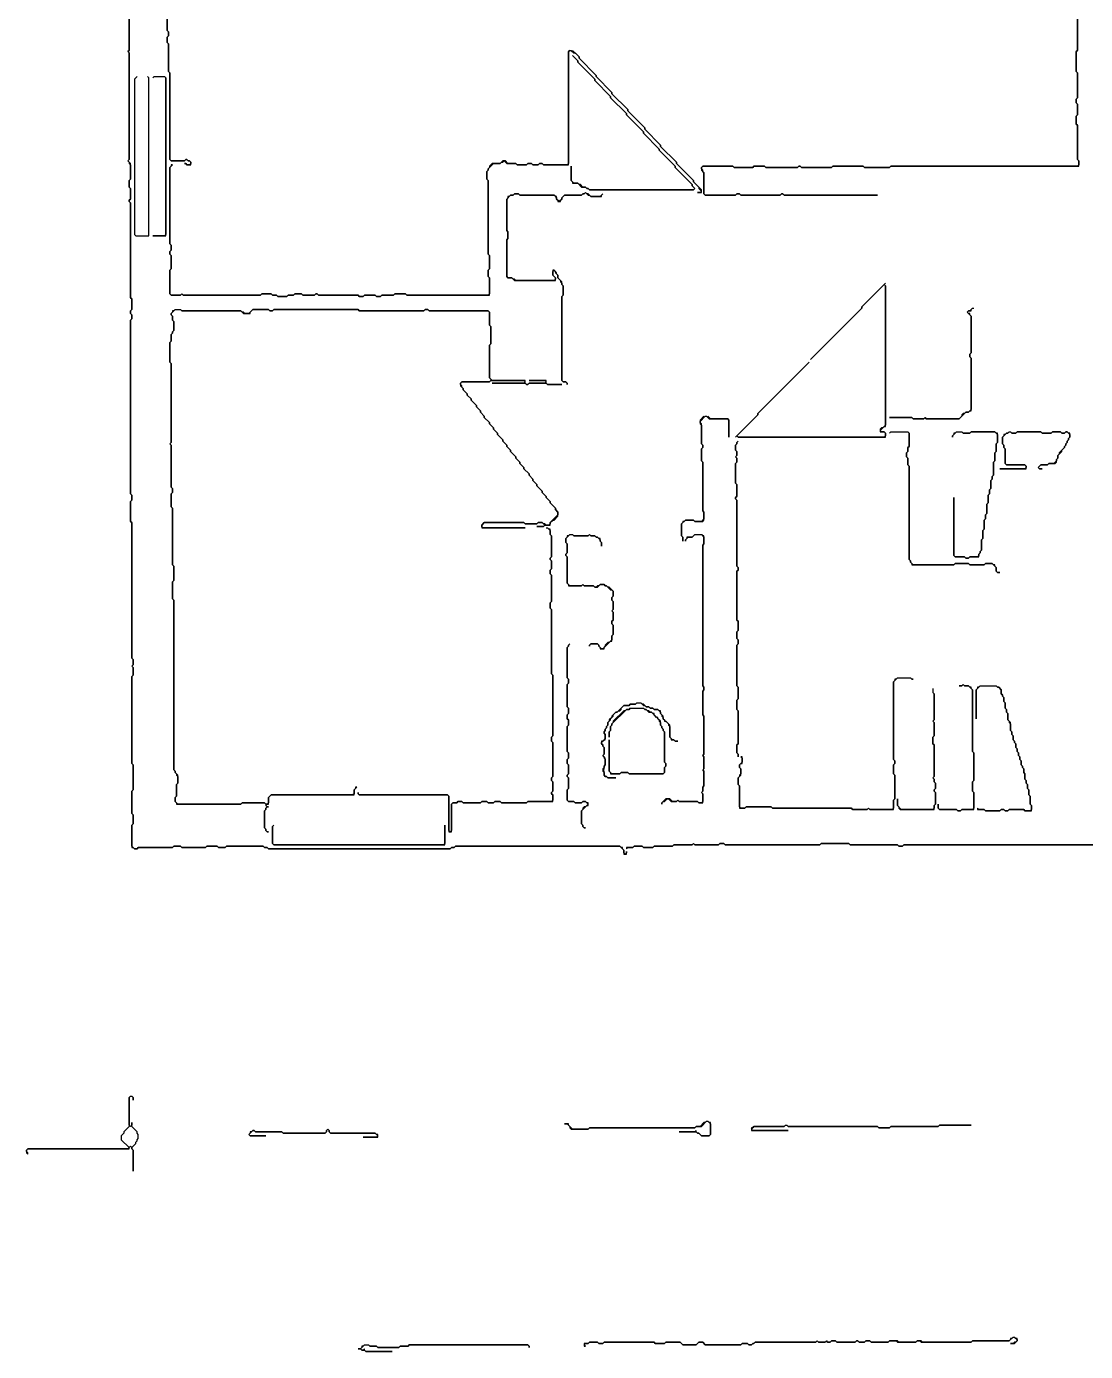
# Model space of a CAD drawing. Header units: metres. Extents: x 293 to 1984, y 1 to 1713.
# Drawn here: x 293 to 1098, y 70 to 1077 of the extents above; entities that cross this region are included whole.
import ezdxf

# ---------------------------------------------------------------- set-up
doc = ezdxf.new("R2010")
doc.units = ezdxf.units.M

msp = doc.modelspace()

# ---------------------------------------------------------------- linework, layer by layer
for points in [[(400, 1109), (400, 1074), (401, 1073), (401, 1070), (400, 1069), (400, 1065), (401, 1064), (401, 1043), (402, 1042), (402, 976), (403, 975), (413, 975), (414, 976), (415, 976), (416, 975), (417, 975), (418, 974), (418, 973), (417, 972), (415, 972), (414, 973), (413, 973), (414, 973), (415, 972), (418, 972), (418, 974), (417, 975), (416, 975), (415, 976), (414, 976), (413, 975), (403, 975), (402, 976), (402, 1042), (401, 1043), (401, 1064), (400, 1065), (400, 1069), (401, 1070), (401, 1073), (400, 1074), (400, 1109)], [(1092, 1105), (1092, 1059), (1091, 1058), (1091, 1043), (1092, 1042), (1092, 1023), (1091, 1022), (1091, 1019), (1092, 1018), (1092, 1010), (1091, 1009), (1091, 1003), (1092, 1002), (1092, 976), (1093, 975), (1093, 972), (1092, 971), (950, 971), (949, 970), (930, 970), (929, 971), (906, 971), (905, 970), (882, 970), (881, 971), (880, 971), (879, 970), (855, 970), (854, 971), (846, 971), (845, 970), (831, 970), (830, 971), (807, 971), (806, 970), (806, 968), (808, 966), (808, 950), (809, 949), (832, 949), (833, 950), (835, 950), (836, 949), (866, 949), (867, 950), (868, 950), (869, 949), (940, 949), (869, 949), (868, 950), (867, 950), (866, 949), (836, 949), (835, 950), (833, 950), (832, 949), (809, 949), (808, 950), (808, 966), (807, 967), (807, 968), (806, 969), (806, 970), (807, 971), (830, 971), (831, 970), (845, 970), (846, 971), (854, 971), (855, 970), (879, 970), (880, 971), (881, 971), (882, 970), (905, 970), (906, 971), (929, 971), (930, 970), (949, 970), (950, 971), (1093, 971), (1093, 975), (1092, 976), (1092, 1002), (1091, 1003), (1091, 1009), (1092, 1010), (1092, 1018), (1091, 1019), (1091, 1022), (1092, 1023), (1092, 1042), (1091, 1043), (1091, 1058), (1092, 1059), (1092, 1105)], [(371, 1083), (371, 1059), (370, 1058), (371, 1057), (371, 976), (370, 975), (371, 974), (371, 973), (372, 972), (372, 961), (371, 960), (371, 955), (372, 954), (372, 946), (371, 945), (371, 944), (372, 943), (372, 871), (373, 870), (373, 862), (372, 861), (372, 859), (373, 858), (373, 855), (372, 854), (372, 722), (373, 721), (373, 717), (372, 716), (372, 701), (373, 700), (373, 597), (374, 596), (374, 592), (373, 591), (374, 590), (374, 584), (373, 583), (373, 517), (374, 516), (374, 497), (373, 496), (373, 479), (374, 478), (374, 471), (373, 470), (373, 453), (374, 453), (375, 452), (377, 452), (378, 453), (404, 453), (405, 454), (410, 454), (411, 453), (429, 453), (430, 454), (438, 454), (439, 453), (444, 453), (445, 454), (473, 454), (474, 453), (476, 453), (477, 452), (615, 452), (616, 453), (618, 453), (619, 454), (744, 454), (747, 451), (747, 448), (749, 448), (749, 450), (749, 449), (748, 448), (747, 449), (747, 451), (746, 452), (746, 453), (745, 453), (744, 454), (619, 454), (618, 453), (616, 453), (615, 452), (477, 452), (476, 453), (474, 453), (473, 454), (445, 454), (444, 453), (439, 453), (438, 454), (430, 454), (429, 453), (411, 453), (410, 454), (405, 454), (404, 453), (378, 453), (377, 452), (375, 452), (373, 454), (373, 470), (374, 471), (374, 478), (373, 479), (373, 496), (374, 497), (374, 516), (373, 517), (373, 583), (374, 584), (374, 590), (373, 591), (374, 592), (374, 596), (373, 597), (373, 700), (372, 701), (372, 716), (373, 717), (373, 721), (372, 722), (372, 854), (373, 855), (373, 858), (372, 859), (372, 861), (373, 862), (373, 870), (372, 871), (372, 943), (371, 944), (371, 945), (372, 946), (372, 954), (371, 955), (371, 960), (372, 961), (372, 973), (370, 975), (371, 976), (371, 1057), (370, 1058), (371, 1059), (371, 1083)], [(706, 1059), (705, 1058), (705, 973), (704, 972), (686, 972), (685, 973), (683, 973), (682, 972), (678, 972), (677, 973), (674, 973), (673, 972), (666, 972), (665, 973), (659, 973), (657, 975), (655, 975), (653, 973), (647, 973), (645, 971), (645, 970), (644, 969), (644, 968), (643, 967), (643, 961), (644, 960), (644, 904), (645, 903), (645, 893), (644, 892), (644, 887), (645, 886), (645, 874), (644, 873), (582, 873), (581, 874), (573, 874), (572, 873), (563, 873), (562, 872), (559, 872), (558, 873), (550, 873), (549, 872), (546, 872), (545, 873), (515, 873), (514, 874), (513, 874), (512, 873), (503, 873), (502, 874), (497, 874), (496, 873), (492, 873), (491, 872), (484, 872), (483, 873), (480, 873), (479, 874), (472, 874), (471, 873), (412, 873), (411, 874), (410, 873), (403, 873), (402, 874), (402, 892), (403, 893), (403, 903), (402, 904), (402, 906), (403, 907), (403, 911), (402, 912), (402, 970), (404, 972), (403, 972), (403, 971), (402, 970), (402, 912), (403, 911), (403, 907), (402, 906), (402, 904), (403, 903), (403, 893), (402, 892), (402, 874), (403, 873), (410, 873), (411, 874), (412, 873), (471, 873), (472, 874), (479, 874), (480, 873), (483, 873), (484, 872), (491, 872), (492, 873), (496, 873), (497, 874), (502, 874), (503, 873), (512, 873), (513, 874), (514, 874), (515, 873), (545, 873), (546, 872), (549, 872), (550, 873), (558, 873), (559, 872), (562, 872), (563, 873), (572, 873), (573, 874), (581, 874), (582, 873), (645, 873), (645, 886), (644, 887), (644, 892), (645, 893), (645, 903), (644, 904), (644, 960), (643, 961), (643, 967), (644, 968), (644, 969), (648, 973), (653, 973), (654, 974), (655, 974), (656, 975), (658, 973), (665, 973), (666, 972), (673, 972), (674, 973), (677, 973), (678, 972), (682, 972), (683, 973), (685, 973), (686, 972), (705, 972), (705, 1058), (706, 1059), (707, 1059), (709, 1057), (710, 1057), (713, 1054), (713, 1053), (726, 1040), (726, 1039), (738, 1027), (738, 1026), (750, 1014), (750, 1013), (763, 1000), (763, 999), (775, 987), (775, 986), (787, 974), (787, 973), (800, 960), (800, 959), (804, 955), (804, 954), (806, 952), (805, 951), (803, 951), (806, 951), (806, 953), (800, 959), (800, 960), (787, 973), (787, 974), (775, 986), (775, 987), (763, 999), (763, 1000), (750, 1013), (750, 1014), (738, 1026), (738, 1027), (726, 1039), (726, 1040), (713, 1053), (713, 1054), (708, 1059)], [(708, 1055), (712, 1051), (712, 1050), (725, 1037), (725, 1036), (737, 1024), (737, 1023), (749, 1011), (749, 1010), (762, 997), (762, 996), (774, 984), (774, 983), (786, 971), (786, 970), (799, 957), (799, 956), (801, 954), (800, 953), (721, 953), (720, 954), (719, 954), (718, 955), (716, 955), (714, 957), (713, 957), (712, 958), (709, 958), (707, 960), (707, 971), (707, 960), (708, 959), (708, 958), (712, 958), (715, 955), (718, 955), (719, 954), (720, 954), (721, 953), (800, 953), (801, 954), (799, 956), (799, 957), (786, 970), (786, 971), (774, 983), (774, 984), (762, 996), (762, 997), (749, 1010), (749, 1011), (737, 1023), (737, 1024), (725, 1036), (725, 1037), (712, 1050), (712, 1051)], [(377, 1039), (375, 1037), (375, 919), (376, 918), (386, 918), (386, 1038), (385, 1039)], [(390, 1039), (389, 1038), (390, 1039), (398, 1039), (399, 1038), (399, 919), (398, 918), (389, 918), (399, 918), (399, 1038), (398, 1039)], [(718, 951), (717, 950), (716, 950), (715, 949), (702, 949), (700, 947), (700, 946), (698, 944), (696, 946), (696, 948), (695, 948), (694, 949), (668, 949), (667, 950), (664, 950), (663, 949), (661, 949), (660, 948), (659, 948), (659, 947), (658, 946), (658, 922), (659, 921), (659, 916), (658, 915), (658, 887), (659, 886), (662, 886), (664, 884), (695, 884), (695, 886), (693, 888), (693, 891), (694, 892), (695, 891), (695, 890), (697, 888), (697, 886), (699, 884), (699, 883), (700, 882), (700, 881), (701, 880), (701, 873), (700, 872), (700, 808), (701, 807), (703, 807), (704, 806), (704, 805), (704, 806), (703, 807), (701, 807), (700, 808), (700, 872), (701, 873), (701, 880), (700, 881), (700, 883), (697, 886), (697, 888), (696, 889), (696, 890), (694, 892), (693, 892), (693, 888), (695, 886), (695, 885), (694, 884), (665, 884), (664, 885), (663, 885), (662, 886), (659, 886), (658, 887), (658, 915), (659, 916), (659, 921), (658, 922), (658, 946), (661, 949), (663, 949), (664, 950), (667, 950), (668, 949), (694, 949), (696, 947), (696, 946), (697, 945), (697, 944), (699, 944), (699, 945), (700, 946), (700, 947), (702, 949), (715, 949), (716, 950), (717, 950), (718, 951), (720, 949), (721, 949), (722, 948), (730, 948), (730, 949), (731, 950), (729, 948), (722, 948), (720, 950), (719, 950)], [(946, 882), (928, 864), (928, 863), (889, 824), (928, 863), (928, 864), (945, 881), (946, 880), (946, 774), (944, 772), (943, 772), (942, 771), (942, 769), (945, 769), (946, 768), (946, 766), (945, 765), (834, 765), (833, 766), (849, 782), (849, 783), (888, 822), (849, 783), (849, 782), (832, 765), (833, 766), (834, 765), (946, 765), (946, 768), (945, 769), (943, 769), (942, 770), (945, 773), (946, 773), (946, 880), (945, 881)], [(406, 862), (405, 861), (404, 861), (404, 860), (403, 859), (403, 858), (404, 857), (404, 854), (405, 853), (405, 846), (404, 845), (404, 844), (403, 843), (403, 838), (402, 837), (402, 822), (403, 821), (403, 761), (402, 760), (403, 759), (403, 727), (404, 726), (404, 723), (403, 722), (403, 712), (404, 711), (404, 668), (405, 667), (405, 656), (404, 655), (404, 642), (405, 641), (405, 512), (406, 511), (406, 510), (407, 509), (407, 508), (408, 507), (408, 502), (407, 501), (407, 492), (406, 491), (406, 488), (407, 487), (407, 486), (456, 486), (457, 487), (474, 487), (475, 486), (475, 485), (476, 484), (475, 483), (475, 482), (474, 481), (474, 468), (475, 467), (475, 466), (476, 465), (477, 465), (476, 465), (475, 466), (475, 467), (474, 468), (474, 481), (475, 482), (475, 483), (476, 484), (477, 484), (476, 484), (475, 485), (476, 486), (477, 486), (477, 491), (479, 493), (542, 493), (542, 497), (544, 499), (543, 499), (543, 498), (542, 497), (542, 494), (541, 493), (479, 493), (477, 491), (477, 487), (476, 486), (475, 486), (474, 487), (457, 487), (456, 486), (408, 486), (406, 488), (406, 491), (407, 492), (407, 501), (408, 502), (408, 508), (406, 510), (406, 511), (405, 512), (405, 641), (404, 642), (404, 655), (405, 656), (405, 667), (404, 668), (404, 711), (403, 712), (403, 722), (404, 723), (404, 726), (403, 727), (403, 759), (402, 760), (403, 761), (403, 821), (402, 822), (402, 837), (403, 838), (403, 843), (404, 844), (404, 845), (405, 846), (405, 853), (404, 854), (404, 857), (403, 858), (403, 859), (406, 862), (410, 862), (411, 861), (456, 861), (458, 859), (463, 859), (463, 860), (465, 862), (477, 862), (478, 861), (480, 861), (481, 862), (545, 862), (546, 861), (595, 861), (596, 862), (598, 862), (599, 861), (644, 861), (645, 860), (645, 850), (646, 849), (646, 836), (645, 835), (645, 810), (646, 809), (646, 808), (645, 807), (624, 807), (623, 806), (623, 804), (625, 802), (625, 801), (628, 798), (628, 797), (631, 794), (631, 793), (635, 789), (635, 788), (638, 785), (638, 784), (641, 781), (641, 780), (645, 776), (645, 775), (648, 772), (648, 771), (651, 768), (651, 767), (655, 763), (655, 762), (658, 759), (658, 758), (661, 755), (661, 754), (665, 750), (665, 749), (668, 746), (668, 745), (671, 742), (671, 741), (675, 737), (675, 736), (678, 733), (678, 732), (681, 729), (681, 728), (685, 724), (685, 723), (688, 720), (688, 719), (691, 716), (691, 715), (695, 711), (695, 710), (697, 708), (697, 706), (691, 700), (691, 699), (690, 698), (688, 698), (687, 699), (686, 699), (685, 700), (682, 700), (681, 699), (672, 699), (671, 700), (641, 700), (639, 698), (639, 696), (672, 696), (640, 696), (639, 697), (639, 698), (641, 700), (671, 700), (672, 699), (681, 699), (682, 700), (685, 700), (687, 698), (686, 697), (681, 697), (686, 697), (687, 698), (691, 698), (691, 700), (693, 702), (694, 702), (697, 705), (697, 708), (695, 710), (695, 711), (691, 715), (691, 716), (688, 719), (688, 720), (685, 723), (685, 724), (681, 728), (681, 729), (678, 732), (678, 733), (675, 736), (675, 737), (671, 741), (671, 742), (668, 745), (668, 746), (665, 749), (665, 750), (661, 754), (661, 755), (658, 758), (658, 759), (655, 762), (655, 763), (651, 767), (651, 768), (648, 771), (648, 772), (645, 775), (645, 776), (641, 780), (641, 781), (638, 784), (638, 785), (635, 788), (635, 789), (631, 793), (631, 794), (628, 797), (628, 798), (625, 801), (625, 802), (624, 803), (624, 804), (623, 805), (623, 806), (624, 807), (645, 807), (646, 808), (671, 808), (672, 807), (671, 806), (647, 806), (672, 806), (673, 805), (674, 805), (675, 806), (688, 806), (689, 805), (700, 805), (689, 805), (688, 806), (688, 808), (675, 808), (687, 808), (688, 807), (687, 806), (675, 806), (674, 805), (673, 805), (672, 806), (672, 808), (647, 808), (645, 810), (645, 835), (646, 836), (646, 849), (645, 850), (645, 860), (644, 861), (599, 861), (598, 862), (596, 862), (595, 861), (546, 861), (545, 862), (481, 862), (480, 861), (478, 861), (477, 862), (465, 862), (462, 859), (459, 859), (458, 860), (457, 860), (456, 861), (411, 861), (410, 862)], [(1012, 863), (1010, 861), (1009, 861), (1008, 860), (1011, 857), (1011, 829), (1010, 828), (1010, 826), (1011, 825), (1011, 786), (1009, 784), (1007, 784), (1006, 783), (1005, 783), (1004, 782), (1004, 781), (1002, 779), (977, 779), (976, 780), (975, 779), (967, 779), (966, 780), (949, 780), (966, 780), (967, 779), (975, 779), (976, 780), (977, 779), (1002, 779), (1007, 784), (1009, 784), (1010, 785), (1011, 785), (1011, 825), (1010, 826), (1010, 828), (1011, 829), (1011, 857), (1010, 858), (1010, 859), (1009, 859), (1008, 860), (1009, 861), (1011, 861), (1011, 862), (1012, 863), (1013, 863)], [(808, 781), (805, 778), (805, 775), (806, 774), (806, 760), (807, 759), (807, 757), (806, 756), (806, 747), (807, 746), (807, 709), (808, 708), (808, 703), (806, 701), (801, 701), (800, 702), (794, 702), (793, 701), (792, 701), (792, 700), (791, 699), (791, 690), (792, 689), (792, 686), (792, 689), (791, 690), (791, 699), (794, 702), (800, 702), (801, 701), (807, 701), (808, 702), (808, 708), (807, 709), (807, 746), (806, 747), (806, 756), (807, 757), (807, 759), (806, 760), (806, 775), (805, 776), (805, 777), (809, 781), (810, 781), (812, 779), (826, 779), (827, 778), (827, 765), (827, 778), (826, 779), (813, 779), (811, 781)], [(950, 769), (949, 768), (950, 769), (963, 769), (964, 768), (964, 758), (963, 757), (963, 754), (962, 753), (962, 750), (963, 749), (963, 744), (964, 743), (964, 672), (965, 671), (965, 670), (966, 669), (966, 668), (998, 668), (999, 669), (1009, 669), (1010, 668), (1021, 668), (1022, 669), (1027, 669), (1030, 666), (1030, 663), (1031, 662), (1033, 662), (1031, 662), (1030, 663), (1030, 666), (1029, 667), (1029, 668), (1028, 668), (1027, 669), (1022, 669), (1021, 668), (1010, 668), (1009, 669), (999, 669), (998, 668), (967, 668), (965, 670), (965, 671), (964, 672), (964, 743), (963, 744), (963, 749), (962, 750), (962, 753), (963, 754), (963, 757), (964, 758), (964, 768), (963, 769)], [(1000, 769), (999, 768), (998, 768), (998, 767), (997, 766), (997, 765), (997, 766), (1000, 769), (1004, 769), (1005, 768), (1010, 768), (1011, 769), (1029, 769), (1031, 767), (1031, 761), (1030, 760), (1030, 754), (1029, 753), (1029, 747), (1028, 746), (1028, 736), (1027, 735), (1027, 733), (1026, 732), (1026, 726), (1025, 725), (1025, 722), (1024, 721), (1024, 715), (1023, 714), (1023, 707), (1022, 706), (1022, 703), (1021, 702), (1021, 695), (1020, 694), (1020, 688), (1019, 687), (1019, 679), (1018, 678), (1018, 677), (1017, 676), (1017, 675), (1016, 674), (1010, 674), (1009, 673), (1007, 673), (1006, 674), (999, 674), (998, 675), (998, 719), (998, 675), (999, 674), (1006, 674), (1007, 673), (1009, 673), (1010, 674), (1017, 674), (1017, 676), (1018, 677), (1018, 678), (1019, 679), (1019, 687), (1020, 688), (1020, 694), (1021, 695), (1021, 702), (1022, 703), (1022, 706), (1023, 707), (1023, 714), (1024, 715), (1024, 721), (1025, 722), (1025, 725), (1026, 726), (1026, 732), (1027, 733), (1027, 735), (1028, 736), (1028, 746), (1029, 747), (1029, 753), (1030, 754), (1030, 760), (1031, 761), (1031, 768), (1030, 768), (1029, 769), (1011, 769), (1010, 768), (1005, 768), (1004, 769)], [(1040, 769), (1039, 768), (1038, 768), (1037, 767), (1036, 767), (1036, 766), (1035, 765), (1035, 760), (1036, 759), (1036, 757), (1037, 756), (1037, 745), (1038, 744), (1052, 744), (1053, 743), (1053, 742), (1052, 741), (1033, 741), (1053, 741), (1053, 743), (1052, 744), (1038, 744), (1037, 745), (1037, 756), (1036, 757), (1036, 759), (1035, 760), (1035, 765), (1038, 768), (1039, 768), (1040, 769), (1041, 769), (1042, 768), (1045, 768), (1046, 769), (1064, 769), (1065, 768), (1072, 768), (1073, 769), (1079, 769), (1080, 768), (1082, 768), (1083, 769), (1084, 769), (1086, 767), (1086, 765), (1085, 764), (1085, 763), (1084, 762), (1084, 761), (1083, 760), (1083, 759), (1082, 758), (1082, 757), (1078, 753), (1078, 752), (1077, 751), (1077, 749), (1076, 748), (1076, 747), (1074, 745), (1070, 745), (1069, 744), (1064, 744), (1062, 742), (1063, 741), (1065, 741), (1063, 741), (1062, 742), (1064, 744), (1069, 744), (1070, 745), (1075, 745), (1076, 746), (1076, 748), (1077, 749), (1077, 751), (1080, 754), (1080, 755), (1082, 757), (1082, 758), (1083, 759), (1083, 760), (1084, 761), (1084, 762), (1085, 763), (1085, 764), (1086, 765), (1086, 768), (1085, 768), (1084, 769), (1083, 769), (1082, 768), (1080, 768), (1079, 769), (1073, 769), (1072, 768), (1065, 768), (1064, 769), (1046, 769), (1045, 768), (1042, 768), (1041, 769)], [(834, 762), (833, 761), (833, 760), (832, 759), (832, 755), (833, 754), (833, 751), (832, 750), (833, 749), (833, 746), (832, 745), (832, 730), (833, 729), (833, 720), (832, 719), (832, 718), (833, 717), (833, 667), (834, 666), (834, 664), (833, 663), (833, 626), (834, 625), (834, 618), (833, 617), (833, 612), (834, 611), (834, 608), (833, 607), (833, 576), (834, 575), (834, 566), (833, 565), (833, 558), (834, 557), (834, 532), (833, 531), (833, 525), (834, 524), (834, 522), (834, 524), (833, 525), (833, 531), (834, 532), (834, 557), (833, 558), (833, 565), (834, 566), (834, 575), (833, 576), (833, 607), (834, 608), (834, 611), (833, 612), (833, 617), (834, 618), (834, 625), (833, 626), (833, 663), (834, 664), (834, 666), (833, 667), (833, 717), (832, 718), (832, 719), (833, 720), (833, 729), (832, 730), (832, 745), (833, 746), (833, 749), (832, 750), (833, 751), (833, 754), (832, 755), (832, 759), (833, 760), (833, 761)], [(688, 696), (689, 696), (691, 694), (691, 691), (692, 690), (692, 674), (691, 673), (691, 672), (692, 671), (692, 665), (691, 664), (691, 661), (692, 660), (692, 640), (691, 639), (691, 635), (692, 634), (692, 585), (693, 584), (693, 538), (692, 537), (692, 534), (693, 533), (693, 507), (692, 506), (692, 504), (693, 503), (693, 496), (692, 495), (692, 494), (693, 493), (693, 489), (692, 488), (674, 488), (673, 487), (654, 487), (653, 488), (649, 488), (648, 487), (644, 487), (643, 488), (639, 488), (638, 487), (625, 487), (624, 488), (621, 488), (620, 487), (617, 487), (616, 486), (616, 466), (615, 465), (614, 466), (614, 492), (613, 493), (546, 493), (545, 494), (545, 495), (545, 494), (546, 493), (613, 493), (614, 492), (614, 465), (616, 465), (616, 486), (617, 487), (620, 487), (621, 488), (624, 488), (625, 487), (638, 487), (639, 488), (643, 488), (644, 487), (648, 487), (649, 488), (653, 488), (654, 487), (673, 487), (674, 488), (693, 488), (693, 493), (692, 494), (692, 495), (693, 496), (693, 503), (692, 504), (692, 506), (693, 507), (693, 533), (692, 534), (692, 537), (693, 538), (693, 584), (692, 585), (692, 634), (691, 635), (691, 639), (692, 640), (692, 660), (691, 661), (691, 664), (692, 665), (692, 671), (691, 672), (691, 673), (692, 674), (692, 690), (691, 691), (691, 695), (690, 695), (689, 696)], [(706, 691), (705, 690), (704, 690), (704, 689), (703, 688), (703, 685), (704, 684), (704, 677), (703, 676), (703, 675), (704, 674), (704, 654), (705, 653), (705, 652), (715, 652), (716, 653), (717, 652), (724, 652), (725, 651), (727, 651), (729, 653), (732, 653), (733, 652), (734, 652), (737, 649), (738, 649), (739, 648), (739, 644), (738, 643), (738, 641), (739, 640), (739, 634), (738, 633), (739, 632), (739, 626), (738, 625), (738, 623), (739, 622), (739, 615), (738, 614), (738, 611), (736, 609), (735, 609), (733, 607), (733, 606), (731, 604), (730, 604), (728, 606), (728, 607), (727, 608), (722, 608), (721, 607), (721, 606), (721, 607), (722, 608), (727, 608), (728, 607), (728, 606), (729, 605), (729, 604), (732, 604), (732, 605), (737, 610), (738, 610), (738, 614), (739, 615), (739, 622), (738, 623), (738, 625), (739, 626), (739, 632), (738, 633), (739, 634), (739, 640), (738, 641), (738, 643), (739, 644), (739, 648), (736, 651), (735, 651), (734, 652), (733, 652), (732, 653), (729, 653), (728, 652), (727, 652), (726, 651), (725, 651), (724, 652), (717, 652), (716, 653), (715, 652), (706, 652), (704, 654), (704, 674), (703, 675), (703, 676), (704, 677), (704, 684), (703, 685), (703, 688), (706, 691), (708, 691), (709, 690), (720, 690), (721, 691), (722, 690), (725, 690), (726, 689), (727, 689), (729, 687), (729, 686), (730, 685), (730, 682), (730, 685), (729, 686), (729, 688), (728, 688), (727, 689), (726, 689), (725, 690), (722, 690), (721, 691), (720, 690), (709, 690), (708, 691)], [(801, 691), (799, 689), (795, 689), (795, 688), (794, 687), (794, 686), (794, 687), (796, 689), (799, 689), (801, 691), (806, 691), (808, 689), (808, 684), (807, 683), (807, 576), (808, 575), (808, 573), (807, 572), (807, 554), (808, 553), (808, 524), (807, 523), (808, 522), (808, 513), (807, 512), (808, 511), (808, 500), (807, 499), (807, 496), (806, 495), (807, 494), (807, 488), (806, 487), (804, 487), (803, 488), (789, 488), (788, 489), (787, 488), (784, 488), (782, 490), (779, 490), (776, 487), (776, 486), (776, 487), (777, 488), (778, 488), (780, 490), (781, 490), (783, 488), (787, 488), (788, 489), (789, 488), (803, 488), (804, 487), (807, 487), (807, 494), (806, 495), (807, 496), (807, 499), (808, 500), (808, 511), (807, 512), (808, 513), (808, 522), (807, 523), (808, 524), (808, 553), (807, 554), (807, 572), (808, 573), (808, 575), (807, 576), (807, 683), (808, 684), (808, 690), (807, 690), (806, 691)], [(706, 608), (705, 607), (705, 606), (704, 605), (704, 582), (705, 581), (705, 578), (704, 577), (704, 560), (705, 559), (705, 555), (704, 554), (704, 551), (705, 550), (705, 546), (704, 545), (704, 526), (705, 525), (705, 521), (704, 520), (704, 517), (705, 516), (705, 509), (704, 508), (704, 507), (705, 506), (705, 498), (704, 497), (704, 489), (705, 488), (709, 488), (710, 487), (715, 487), (716, 488), (718, 488), (720, 486), (718, 484), (717, 484), (716, 483), (716, 482), (715, 481), (715, 471), (716, 470), (716, 469), (717, 468), (718, 468), (717, 468), (716, 469), (716, 470), (715, 471), (715, 481), (719, 485), (720, 485), (720, 487), (719, 487), (718, 488), (716, 488), (715, 487), (710, 487), (709, 488), (705, 488), (704, 489), (704, 497), (705, 498), (705, 506), (704, 507), (704, 508), (705, 509), (705, 516), (704, 517), (704, 520), (705, 521), (705, 525), (704, 526), (704, 545), (705, 546), (705, 550), (704, 551), (704, 554), (705, 555), (705, 559), (704, 560), (704, 577), (705, 578), (705, 581), (704, 582), (704, 605), (705, 606), (705, 607)], [(955, 582), (954, 581), (953, 581), (953, 580), (952, 579), (952, 520), (953, 519), (953, 517), (952, 516), (952, 509), (953, 508), (953, 490), (952, 489), (952, 483), (951, 482), (934, 482), (933, 483), (932, 482), (921, 482), (920, 483), (860, 483), (859, 484), (840, 484), (839, 483), (836, 483), (835, 484), (835, 500), (834, 501), (834, 506), (836, 508), (836, 513), (835, 514), (835, 516), (836, 517), (837, 517), (837, 522), (836, 522), (837, 521), (837, 518), (835, 516), (835, 514), (836, 513), (836, 509), (835, 508), (835, 507), (834, 506), (834, 501), (835, 500), (835, 483), (839, 483), (840, 484), (859, 484), (860, 483), (920, 483), (921, 482), (932, 482), (933, 483), (934, 482), (952, 482), (952, 489), (953, 490), (953, 508), (952, 509), (952, 516), (953, 517), (953, 519), (952, 520), (952, 579), (955, 582), (965, 582), (966, 581), (967, 581), (966, 581), (965, 582)], [(1005, 577), (1004, 576), (1002, 576), (1004, 576), (1005, 577), (1006, 576), (1009, 576), (1012, 573), (1012, 526), (1013, 525), (1013, 504), (1012, 503), (1012, 496), (1013, 495), (1013, 483), (1012, 482), (1004, 482), (1003, 481), (1001, 481), (1000, 482), (987, 482), (986, 483), (986, 486), (986, 483), (987, 482), (1000, 482), (1001, 481), (1003, 481), (1004, 482), (1013, 482), (1013, 495), (1012, 496), (1012, 503), (1013, 504), (1013, 525), (1012, 526), (1012, 573), (1011, 574), (1011, 575), (1010, 575), (1009, 576), (1006, 576)], [(1018, 576), (1017, 575), (1016, 575), (1016, 574), (1015, 573), (1015, 551), (1015, 573), (1018, 576), (1030, 576), (1031, 575), (1032, 575), (1034, 573), (1034, 570), (1035, 569), (1035, 568), (1036, 567), (1036, 564), (1037, 563), (1037, 559), (1038, 558), (1038, 556), (1039, 555), (1039, 550), (1040, 549), (1040, 548), (1041, 547), (1041, 542), (1042, 541), (1042, 539), (1043, 538), (1043, 535), (1044, 534), (1044, 533), (1045, 532), (1045, 529), (1046, 528), (1046, 526), (1047, 525), (1047, 523), (1048, 522), (1048, 520), (1049, 519), (1049, 516), (1050, 515), (1050, 514), (1051, 513), (1051, 510), (1052, 509), (1052, 505), (1053, 504), (1053, 502), (1054, 501), (1054, 498), (1055, 497), (1055, 493), (1056, 492), (1056, 486), (1057, 485), (1057, 482), (1056, 481), (1052, 481), (1051, 482), (1040, 482), (1039, 481), (1037, 481), (1036, 482), (1034, 482), (1033, 481), (1022, 481), (1021, 482), (1017, 482), (1016, 483), (1016, 482), (1021, 482), (1022, 481), (1033, 481), (1034, 482), (1036, 482), (1037, 481), (1039, 481), (1040, 482), (1051, 482), (1052, 481), (1057, 481), (1057, 485), (1056, 486), (1056, 492), (1055, 493), (1055, 497), (1054, 498), (1054, 501), (1053, 502), (1053, 504), (1052, 505), (1052, 509), (1051, 510), (1051, 513), (1050, 514), (1050, 515), (1049, 516), (1049, 519), (1048, 520), (1048, 522), (1047, 523), (1047, 525), (1046, 526), (1046, 528), (1045, 529), (1045, 532), (1044, 533), (1044, 534), (1043, 535), (1043, 538), (1042, 539), (1042, 541), (1041, 542), (1041, 548), (1039, 550), (1039, 555), (1038, 556), (1038, 558), (1037, 559), (1037, 563), (1036, 564), (1036, 567), (1035, 568), (1035, 569), (1034, 570), (1034, 573), (1032, 575), (1031, 575), (1030, 576)], [(982, 574), (982, 571), (983, 570), (983, 550), (982, 549), (983, 548), (983, 538), (982, 537), (982, 532), (983, 531), (983, 507), (982, 506), (983, 505), (983, 503), (984, 502), (984, 498), (983, 497), (983, 496), (984, 495), (984, 486), (983, 485), (983, 483), (982, 482), (958, 482), (955, 485), (955, 490), (955, 485), (956, 484), (956, 483), (957, 482), (983, 482), (983, 485), (984, 486), (984, 495), (983, 496), (983, 497), (984, 498), (984, 502), (983, 503), (983, 505), (982, 506), (983, 507), (983, 531), (982, 532), (982, 537), (983, 538), (983, 548), (982, 549), (983, 550), (983, 570), (982, 571)], [(757, 563), (756, 562), (752, 562), (751, 561), (747, 561), (742, 556), (741, 556), (738, 553), (738, 552), (736, 550), (736, 549), (735, 548), (735, 546), (734, 545), (734, 544), (733, 543), (733, 542), (732, 541), (732, 540), (733, 539), (733, 536), (731, 534), (730, 534), (730, 532), (731, 531), (731, 530), (732, 529), (732, 524), (731, 523), (732, 522), (732, 521), (733, 520), (733, 516), (732, 515), (732, 514), (731, 513), (731, 511), (732, 510), (732, 508), (733, 507), (734, 507), (735, 506), (741, 506), (735, 506), (734, 507), (733, 507), (732, 508), (732, 511), (731, 512), (732, 513), (732, 515), (733, 516), (733, 521), (731, 523), (732, 524), (732, 529), (731, 530), (731, 531), (730, 532), (730, 533), (732, 535), (733, 535), (733, 539), (732, 540), (732, 541), (733, 542), (733, 543), (734, 544), (734, 545), (735, 546), (735, 548), (737, 550), (737, 551), (739, 553), (739, 554), (741, 556), (742, 556), (743, 557), (744, 557), (745, 558), (745, 559), (747, 561), (751, 561), (752, 562), (756, 562), (757, 563), (760, 563), (762, 561), (763, 561), (764, 560), (766, 560), (767, 559), (769, 559), (770, 558), (773, 558), (775, 556), (775, 555), (776, 554), (776, 553), (777, 552), (777, 551), (778, 550), (778, 549), (779, 549), (781, 547), (781, 546), (782, 545), (782, 537), (783, 536), (783, 535), (785, 535), (786, 534), (788, 534), (786, 534), (785, 535), (784, 535), (782, 537), (782, 546), (777, 551), (777, 553), (775, 555), (775, 557), (774, 557), (773, 558), (770, 558), (769, 559), (767, 559), (766, 560), (764, 560), (762, 562), (761, 562), (760, 563)], [(752, 559), (751, 558), (749, 558), (748, 557), (747, 557), (739, 549), (739, 548), (738, 547), (738, 546), (737, 545), (737, 542), (736, 541), (736, 537), (736, 541), (737, 542), (737, 545), (738, 546), (738, 547), (749, 558), (751, 558), (752, 559), (762, 559), (763, 558), (764, 558), (766, 556), (768, 556), (774, 550), (774, 549), (775, 548), (775, 546), (776, 545), (776, 544), (777, 543), (777, 542), (778, 541), (778, 518), (779, 517), (779, 515), (778, 514), (778, 510), (777, 509), (751, 509), (750, 510), (745, 510), (744, 509), (738, 509), (736, 511), (736, 535), (736, 511), (737, 510), (737, 509), (744, 509), (745, 510), (750, 510), (751, 509), (777, 509), (778, 510), (778, 514), (779, 515), (779, 517), (778, 518), (778, 541), (777, 542), (777, 543), (776, 544), (776, 545), (775, 546), (775, 549), (773, 551), (773, 552), (772, 552), (770, 554), (770, 555), (769, 555), (768, 556), (767, 556), (766, 557), (765, 557), (764, 558), (763, 558), (762, 559)], [(481, 470), (480, 469), (480, 456), (481, 455), (611, 455), (611, 470), (611, 456), (610, 455), (481, 455), (480, 456), (480, 469)], [(1104, 455), (960, 455), (959, 454), (956, 454), (955, 455), (919, 455), (918, 456), (897, 456), (896, 455), (824, 455), (823, 456), (820, 456), (819, 455), (801, 455), (800, 456), (799, 455), (785, 455), (784, 454), (770, 454), (769, 453), (762, 453), (761, 454), (755, 454), (754, 453), (749, 453), (749, 452), (750, 453), (754, 453), (755, 454), (761, 454), (762, 453), (769, 453), (770, 454), (784, 454), (785, 455), (799, 455), (800, 456), (801, 455), (819, 455), (820, 456), (823, 456), (824, 455), (896, 455), (897, 456), (918, 456), (919, 455), (955, 455), (956, 454), (959, 454), (960, 455), (1104, 455)], [(372, 264), (371, 263), (371, 241), (367, 237), (367, 236), (365, 234), (365, 231), (371, 225), (370, 224), (294, 224), (293, 223), (293, 221), (294, 220), (294, 221), (293, 222), (293, 223), (294, 224), (371, 224), (371, 225), (372, 226), (373, 225), (373, 224), (374, 223), (374, 207), (374, 223), (373, 224), (373, 225), (376, 228), (376, 229), (377, 230), (377, 231), (378, 232), (378, 235), (377, 236), (377, 237), (373, 241), (373, 244), (373, 242), (372, 241), (371, 242), (371, 263), (372, 264), (373, 264), (374, 263), (374, 261), (374, 263), (373, 264)], [(810, 245), (809, 244), (808, 244), (805, 241), (802, 241), (801, 240), (721, 240), (720, 239), (708, 239), (705, 242), (705, 243), (702, 243), (704, 243), (706, 241), (706, 240), (707, 239), (720, 239), (721, 240), (801, 240), (802, 241), (806, 241), (810, 245), (811, 245), (813, 243), (813, 235), (812, 234), (806, 234), (804, 236), (803, 236), (802, 237), (802, 238), (801, 237), (789, 237), (802, 237), (803, 236), (804, 236), (806, 234), (812, 234), (813, 235), (813, 244), (812, 244), (811, 245)], [(870, 242), (869, 241), (846, 241), (845, 240), (844, 240), (844, 238), (872, 238), (845, 238), (844, 239), (846, 241), (869, 241), (870, 242), (871, 242), (872, 241), (940, 241), (941, 240), (949, 240), (950, 241), (986, 241), (987, 242), (1011, 242), (987, 242), (986, 241), (950, 241), (949, 240), (941, 240), (940, 241), (872, 241), (871, 242)], [(522, 239), (521, 238), (521, 237), (520, 236), (488, 236), (487, 237), (467, 237), (466, 238), (465, 238), (464, 237), (463, 237), (463, 236), (462, 235), (463, 234), (475, 234), (463, 234), (462, 235), (465, 238), (466, 238), (467, 237), (487, 237), (488, 236), (520, 236), (521, 237), (521, 238), (522, 239), (523, 238), (523, 237), (524, 236), (558, 236), (560, 234), (559, 233), (549, 233), (560, 233), (560, 235), (559, 235), (558, 236), (524, 236), (523, 237), (523, 238)], [(1043, 81), (1042, 80), (1041, 80), (1041, 79), (1040, 78), (1012, 78), (1011, 77), (974, 77), (973, 78), (970, 78), (969, 77), (956, 77), (955, 78), (949, 78), (948, 77), (935, 77), (934, 78), (931, 78), (930, 77), (926, 77), (925, 78), (924, 78), (923, 77), (909, 77), (908, 78), (905, 78), (904, 77), (902, 77), (901, 78), (900, 77), (895, 77), (894, 78), (893, 77), (847, 77), (846, 76), (845, 76), (844, 75), (842, 75), (841, 76), (837, 76), (836, 75), (809, 75), (807, 77), (804, 77), (802, 75), (792, 75), (790, 77), (779, 77), (778, 76), (771, 76), (770, 77), (732, 77), (731, 76), (728, 76), (727, 77), (721, 77), (720, 76), (717, 76), (717, 74), (718, 74), (717, 75), (718, 76), (720, 76), (721, 77), (727, 77), (728, 76), (731, 76), (732, 77), (770, 77), (771, 76), (778, 76), (779, 77), (790, 77), (792, 75), (802, 75), (804, 77), (807, 77), (809, 75), (836, 75), (837, 76), (841, 76), (842, 75), (844, 75), (845, 76), (846, 76), (847, 77), (893, 77), (894, 78), (895, 77), (900, 77), (901, 78), (902, 77), (904, 77), (905, 78), (908, 78), (909, 77), (923, 77), (924, 78), (925, 78), (926, 77), (930, 77), (931, 78), (934, 78), (935, 77), (948, 77), (949, 78), (954, 78), (955, 77), (969, 77), (970, 78), (972, 78), (973, 77), (1011, 77), (1012, 78), (1040, 78), (1043, 81), (1044, 81), (1046, 79), (1046, 78), (1045, 77), (1044, 77), (1043, 76), (1041, 76), (1044, 76), (1046, 78), (1046, 80), (1045, 80), (1044, 81)], [(550, 75), (549, 74), (548, 74), (548, 73), (547, 72), (545, 72), (547, 72), (548, 71), (550, 71), (551, 70), (571, 70), (551, 70), (550, 71), (550, 72), (549, 71), (548, 71), (547, 72), (550, 75), (553, 75), (554, 74), (559, 74), (560, 73), (576, 73), (577, 74), (583, 74), (584, 75), (674, 75), (675, 74), (675, 73), (675, 74), (674, 75), (584, 75), (583, 74), (577, 74), (576, 73), (560, 73), (559, 74), (554, 74), (553, 75)]]:
    msp.add_lwpolyline(points)

doc.saveas('drawing.dxf')
